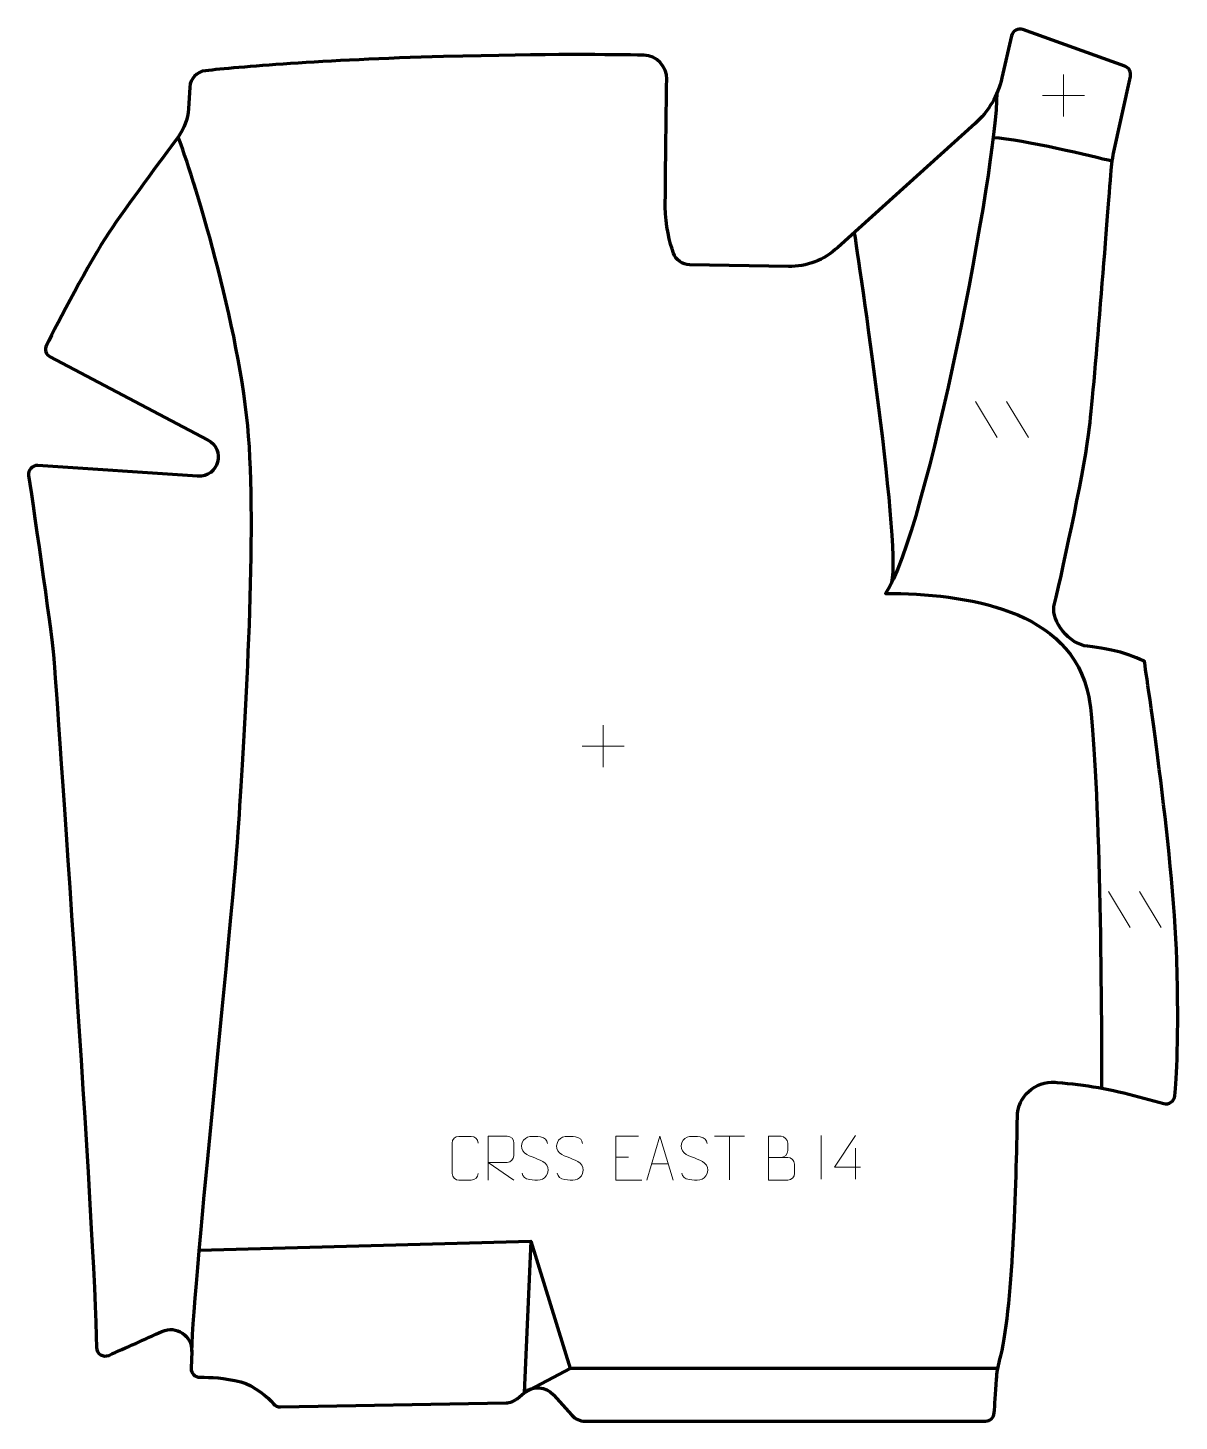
# Model space of a CAD drawing. Header units: millimetres. Extents: x -328 to 328, y -396 to 397.
import ezdxf

# ---------------------------------------------------------------- set-up
doc = ezdxf.new("R2010")
doc.units = ezdxf.units.MM
doc.header["$MEASUREMENT"] = 0
for name, color, linetype in [('layer 1', 7, 'Continuous'), ('layer 2', 7, 'Continuous'), ('layer 3', 7, 'Continuous')]:
    doc.layers.add(name, color=color, linetype=linetype)

msp = doc.modelspace()

# ---------------------------------------------------------------- linework, layer by layer
at = {"layer": 'layer 1', "color": 250, "lineweight": 9}
for points in [[(262.3945, 370.6308), (262.3945, 370.6308), (262.3945, 346.6529), (262.3945, 346.6529)], [(250.4056, 358.6418), (250.4056, 358.6418), (274.3835, 358.6418), (274.3835, 358.6418)], [(212.2818, 184.4516), (212.2818, 184.4516), (224.6461, 163.9073), (224.6461, 163.9073)], [(212.2818, 184.4516), (212.2818, 184.4516), (224.6461, 163.9073), (224.6461, 163.9073)], [(230.0117, 184.4516), (230.0117, 184.4516), (242.376, 163.9073), (242.376, 163.9073)], [(230.0117, 184.4516), (230.0117, 184.4516), (242.376, 163.9073), (242.376, 163.9073)], [(-0.001, 0.0005), (-0.001, 0.0005), (-0.001, -23.9774), (-0.001, -23.9774)], [(-11.9899, -11.9885), (-11.9899, -11.9885), (11.988, -11.9885), (11.988, -11.9885)], [(288.0594, -94.8029), (288.0594, -94.8029), (300.4237, -115.3472), (300.4237, -115.3472)], [(288.0594, -94.8029), (288.0594, -94.8029), (300.4237, -115.3472), (300.4237, -115.3472)], [(305.7893, -94.8029), (305.7893, -94.8029), (318.1536, -115.3472), (318.1536, -115.3472)], [(305.7893, -94.8029), (305.7893, -94.8029), (318.1536, -115.3472), (318.1536, -115.3472)], [(63.5676, -234.1061), (63.5676, -234.1061), (80.5548, -234.1061), (80.5548, -234.1061)], [(72.0614, -259.0361), (72.0614, -259.0361), (72.0614, -234.0826), (72.0614, -234.0826)], [(124.3334, -233.7502), (124.3334, -233.7502), (124.3334, -258.7243), (124.3334, -258.7243)], [(143.8001, -241.0596), (143.8001, -241.0596), (143.8001, -258.7243), (143.8001, -258.7243)], [(7.2767, -246.1281), (7.2767, -246.1281), (14.4448, -246.1281), (14.4448, -246.1281)], [(27.6356, -249.9527), (27.6356, -249.9527), (37.1313, -249.9527), (37.1313, -249.9527)]]:
    msp.add_open_spline(points, degree=3, dxfattribs=at)
for points, knots in [([(-71.2487, -255.3914), (-71.3885, -257.7148), (-73.0657, -259.1944), (-75.2134, -259.2052), (-75.2134, -259.2052), (-77.5453, -259.2048), (-79.8772, -259.2048), (-82.2087, -259.2052), (-82.2087, -259.2052), (-84.1337, -259.3106), (-86.1058, -257.4261), (-86.0946, -255.4088), (-86.0946, -255.4088), (-86.0942, -249.6387), (-86.0942, -243.869), (-86.0946, -238.0997), (-86.0946, -238.0997), (-86.0904, -235.9616), (-84.3437, -234.2424), (-82.1913, -234.2559), (-82.1913, -234.2559), (-79.8656, -234.2559), (-77.5395, -234.2559), (-75.2134, -234.2559), (-75.2134, -234.2559), (-73.2668, -234.2204), (-71.2754, -235.7119), (-71.2487, -238.1495)], [0, 0, 0, 0, 0.125, 0.125, 0.125, 0.125, 0.25, 0.25, 0.25, 0.25, 0.375, 0.375, 0.375, 0.375, 0.5, 0.5, 0.5, 0.5, 0.625, 0.625, 0.625, 0.625, 0.75, 0.75, 0.75, 0.75, 1, 1, 1, 1]), ([(-65.545, -259.2057), (-65.545, -259.2057), (-65.545, -234.2522), (-65.545, -234.2522), (-65.545, -234.2522), (-61.9502, -234.2522), (-58.3547, -234.2522), (-54.7595, -234.2522), (-54.7595, -234.2522), (-52.4342, -234.2899), (-50.8769, -235.7799), (-50.881, -238.1463), (-50.881, -238.1463), (-50.8814, -240.1818), (-50.8814, -243.2412), (-50.881, -245.2772), (-50.881, -245.2772), (-50.8875, -247.1527), (-52.6998, -249.0945), (-54.7093, -249.1136), (-54.7093, -249.1136), (-54.7093, -249.1136), (-65.545, -249.1136), (-65.545, -249.1136), (-65.545, -249.1136), (-65.545, -249.1136), (-50.8903, -259.2057), (-50.8903, -259.2057)], [0, 0, 0, 0, 0.125, 0.125, 0.125, 0.125, 0.25, 0.25, 0.25, 0.25, 0.375, 0.375, 0.375, 0.375, 0.5, 0.5, 0.5, 0.5, 0.625, 0.625, 0.625, 0.625, 0.75, 0.75, 0.75, 0.75, 1, 1, 1, 1]), ([(-38.9388, -246.5594), (-43.1871, -245.089), (-48.0952, -243.2932), (-46.0901, -237.7729), (-46.0901, -237.7729), (-44.5866, -233.633), (-39.373, -234.0215), (-35.7694, -234.6226), (-35.7694, -234.6226), (-32.9088, -235.0998), (-32.0441, -236.313), (-31.7335, -238.3971)], [0, 0, 0, 0, 0.25, 0.25, 0.25, 0.25, 0.5, 0.5, 0.5, 0.5, 1, 1, 1, 1]), ([(-18.9388, -246.5594), (-23.1871, -245.089), (-28.0952, -243.2932), (-26.0901, -237.7729), (-26.0901, -237.7729), (-24.5866, -233.633), (-19.373, -234.0215), (-15.7694, -234.6226), (-15.7694, -234.6226), (-12.9088, -235.0998), (-12.0441, -236.313), (-11.7335, -238.3971)], [0, 0, 0, 0, 0.25, 0.25, 0.25, 0.25, 0.5, 0.5, 0.5, 0.5, 1, 1, 1, 1]), ([(20.1506, -234.2484), (20.1506, -234.2484), (7.2767, -234.2484), (7.2767, -234.2484), (7.2767, -234.2484), (7.2767, -234.2484), (7.2767, -259.202), (7.2767, -259.202), (7.2767, -259.202), (7.2767, -259.202), (22.1425, -259.202), (22.1425, -259.202)], [0, 0, 0, 0, 0.25, 0.25, 0.25, 0.25, 0.5, 0.5, 0.5, 0.5, 1, 1, 1, 1]), ([(24.913, -259.2021), (24.913, -259.2021), (32.284, -234.2486), (32.284, -234.2486), (32.284, -234.2486), (32.284, -234.2486), (39.8539, -259.2021), (39.8539, -259.2021)], [0, 0, 0, 0, 0.33333333, 0.33333333, 0.33333333, 0.33333333, 1, 1, 1, 1]), ([(52.0612, -246.5594), (47.8129, -245.089), (42.9048, -243.2932), (44.9099, -237.7729), (44.9099, -237.7729), (46.4134, -233.633), (51.627, -234.0215), (55.2306, -234.6226), (55.2306, -234.6226), (58.0912, -235.0998), (58.9559, -236.313), (59.2665, -238.3971)], [0, 0, 0, 0, 0.25, 0.25, 0.25, 0.25, 0.5, 0.5, 0.5, 0.5, 1, 1, 1, 1]), ([(94.3334, -246.2373), (97.972, -246.2369), (101.5591, -246.2369), (105.1985, -246.2373), (105.1985, -246.2373), (107.1739, -246.2546), (109.0975, -247.9907), (109.0975, -250.0403), (109.0975, -250.0403), (109.0971, -251.1689), (109.0971, -254.2183), (109.0975, -255.3472), (109.0975, -255.3472), (109.1151, -257.2051), (107.573, -259.219), (105.2515, -259.2021), (105.2515, -259.2021), (101.6117, -259.2017), (97.9723, -259.2017), (94.3334, -259.2021), (94.3334, -259.2021), (94.3334, -250.8838), (94.3334, -242.566), (94.3334, -234.2485), (94.3334, -234.2485), (96.7071, -234.2485), (99.0812, -234.2485), (101.4554, -234.2485), (101.4554, -234.2485), (103.1362, -234.2309), (105.233, -236.1414), (105.2507, -238.1038), (105.2507, -238.1038), (105.2503, -240.1699), (105.2503, -240.3159), (105.2507, -242.3824), (105.2507, -242.3824), (105.268, -244.4485), (103.4135, -246.2546), (101.4035, -246.2373)], [0, 0, 0, 0, 0.09090909, 0.09090909, 0.09090909, 0.09090909, 0.18181818, 0.18181818, 0.18181818, 0.18181818, 0.27272727, 0.27272727, 0.27272727, 0.27272727, 0.36363636, 0.36363636, 0.36363636, 0.36363636, 0.45454545, 0.45454545, 0.45454545, 0.45454545, 0.54545455, 0.54545455, 0.54545455, 0.54545455, 0.63636364, 0.63636364, 0.63636364, 0.63636364, 0.72727273, 0.72727273, 0.72727273, 0.72727273, 0.81818182, 0.81818182, 0.81818182, 0.81818182, 1, 1, 1, 1]), ([(146.7442, -251.8207), (146.7442, -251.8207), (131.9225, -251.8207), (131.9225, -251.8207), (131.9225, -251.8207), (131.9225, -251.8207), (143.8001, -233.7502), (143.8001, -233.7502)], [0, 0, 0, 0, 0.33333333, 0.33333333, 0.33333333, 0.33333333, 1, 1, 1, 1]), ([(-38.9388, -246.5595), (-34.9202, -248.2062), (-29.8907, -250.0945), (-31.7247, -255.4548), (-31.7247, -255.4548), (-33.1845, -259.7212), (-38.0953, -259.4645), (-41.8214, -258.9098), (-41.8214, -258.9098), (-44.5714, -258.5), (-45.7923, -257.2865), (-46.1703, -255.1743)], [0, 0, 0, 0, 0.25, 0.25, 0.25, 0.25, 0.5, 0.5, 0.5, 0.5, 1, 1, 1, 1]), ([(-18.9388, -246.5595), (-14.9202, -248.2062), (-9.8907, -250.0945), (-11.7247, -255.4548), (-11.7247, -255.4548), (-13.1845, -259.7212), (-18.0953, -259.4645), (-21.8214, -258.9098), (-21.8214, -258.9098), (-24.5714, -258.5), (-25.7923, -257.2865), (-26.1703, -255.1743)], [0, 0, 0, 0, 0.25, 0.25, 0.25, 0.25, 0.5, 0.5, 0.5, 0.5, 1, 1, 1, 1]), ([(52.0612, -246.5595), (56.0798, -248.2062), (61.1093, -250.0945), (59.2753, -255.4548), (59.2753, -255.4548), (57.8155, -259.7212), (52.9047, -259.4645), (49.1786, -258.9098), (49.1786, -258.9098), (46.4286, -258.5), (45.2077, -257.2865), (44.8297, -255.1743)], [0, 0, 0, 0, 0.25, 0.25, 0.25, 0.25, 0.5, 0.5, 0.5, 0.5, 1, 1, 1, 1])]:
    msp.add_open_spline(points, degree=3, knots=knots, dxfattribs=at)
at = {"layer": 'layer 2', "color": 12, "lineweight": 200}
msp.add_open_spline([(-281.8271, -359.0221), (-285.1111, -360.4646), (-288.8026, -358.083), (-288.8364, -354.4924), (-288.8364, -354.4924), (-289.4136, -293.0792), (-312.2835, 23.273), (-312.8504, 35.1951), (-312.8504, 35.1951), (-313.3587, 45.8776), (-324.2335, 120.132), (-327.4815, 142.1478), (-327.4815, 142.1478), (-327.9472, 145.3052), (-325.3818, 148.0847), (-322.2008, 147.8713), (-322.2008, 147.8713), (-322.2008, 147.8713), (-231.1767, 141.7721), (-231.1767, 141.7721), (-231.1767, 141.7721), (-219.1925, 140.9687), (-214.7796, 157.2332), (-225.5227, 162.6114), (-225.5227, 162.6114), (-225.5227, 162.6114), (-315.2066, 209.7509), (-315.2066, 209.7509), (-315.2066, 209.7509), (-317.6284, 211.0238), (-318.5802, 214.0072), (-317.3409, 216.4488), (-317.3409, 216.4488), (-311.0734, 228.7981), (-292.9925, 263.9196), (-281.7731, 280.5249), (-281.7731, 280.5249), (-271.5736, 295.6206), (-251.8315, 322.2472), (-242.3238, 334.9811), (-242.3238, 334.9811), (-238.8164, 339.6787), (-236.7597, 345.2998), (-236.407, 351.1538), (-236.407, 351.1538), (-236.407, 351.1538), (-235.6644, 363.4626), (-235.6644, 363.4626), (-235.6644, 363.4626), (-235.3694, 368.3535), (-231.5834, 372.3106), (-226.7155, 372.8172), (-226.7155, 372.8172), (-208.42, 374.7225), (-161.0342, 379.0197), (-90.9288, 380.8549), (-90.9288, 380.8549), (-30.6631, 382.4321), (5.4888, 382.0497), (23.1351, 381.6055), (23.1351, 381.6055), (30.5067, 381.4204), (36.3533, 375.329), (36.2492, 367.9464), (36.2492, 367.9464), (35.9593, 347.3667), (35.4389, 308.5898), (35.4389, 295.325), (35.4389, 295.325), (35.4389, 284.4594), (37.9849, 274.9157), (40.0684, 268.9252), (40.0684, 268.9252), (41.4457, 264.9646), (45.1491, 262.2919), (49.3373, 262.2203), (49.3373, 262.2203), (49.3373, 262.2203), (105.5817, 261.2593), (105.5817, 261.2593), (105.5817, 261.2593), (116.0246, 261.0808), (126.1229, 264.9988), (133.7186, 272.176), (133.7186, 272.176), (133.7186, 272.176), (212.0017, 342.6646), (212.0017, 342.6646), (212.0017, 342.6646), (219.6771, 349.5758), (225.028, 358.6958), (227.3193, 368.7733), (227.3193, 368.7733), (227.3193, 368.7733), (232.738, 392.6034), (232.738, 392.6034), (232.738, 392.6034), (233.404, 395.5318), (236.4771, 397.2181), (239.3007, 396.2046), (239.3007, 396.2046), (239.3007, 396.2046), (297.3782, 375.3593), (297.3782, 375.3593), (297.3782, 375.3593), (299.7453, 374.5098), (301.1137, 372.0326), (300.5743, 369.5737), (300.5743, 369.5737), (300.5743, 369.5737), (290.795, 324.9678), (290.795, 324.9678), (290.795, 324.9678), (290.2997, 322.7097), (289.9614, 320.4212), (289.7829, 318.1162), (289.7829, 318.1162), (288.2123, 297.9038), (280.1781, 195.0461), (277.3097, 169.7738), (277.3097, 169.7738), (274.8752, 148.3256), (263.278, 94.2513), (257.0028, 67.5912), (257.0028, 67.5912), (255.3708, 59.4305), (265.8252, 45.8706), (276.1511, 44.934), (276.1511, 44.934), (291.7933, 42.8576), (295.1775, 41.9272), (308.5245, 36.4711), (308.5245, 36.4711), (308.5245, 36.4711), (325.0882, -70.6817), (326.9992, -133.8251), (326.9992, -133.8251), (328.3468, -178.3534), (326.8432, -201.4783), (325.8396, -211.2436), (325.8396, -211.2436), (325.5238, -214.3187), (322.5252, -216.3712), (319.5467, -215.5552), (319.5467, -215.5552), (319.5467, -215.5552), (305.3446, -211.6651), (305.3446, -211.6651), (305.3446, -211.6651), (290.1459, -207.5017), (274.5877, -204.7867), (258.8785, -203.5555), (258.8785, -203.5555), (258.8785, -203.5555), (257.6649, -203.4606), (257.6649, -203.4606), (257.6649, -203.4606), (246.1513, -202.5585), (236.2658, -211.578), (236.1042, -223.1392), (236.1042, -223.1392), (235.5881, -259.9968), (233.6101, -334.2617), (226.0253, -361.9551), (226.0253, -361.9551), (225.0767, -365.4197), (224.4781, -368.9683), (224.2519, -372.5536), (224.2519, -372.5536), (223.7316, -380.7934), (223.2603, -387.6221), (222.9608, -391.8505), (222.9608, -391.8505), (222.7748, -394.471), (220.5975, -396.4994), (217.9735, -396.4994), (217.9735, -396.4994), (217.9735, -396.4994), (-10.3907, -396.4994), (-10.3907, -396.4994), (-10.3907, -396.4994), (-13.2288, -396.4994), (-15.9332, -395.2922), (-17.8297, -393.178), (-17.8297, -393.178), (-17.8297, -393.178), (-28.3612, -381.4408), (-28.3612, -381.4408), (-28.3612, -381.4408), (-32.6976, -376.6077), (-40.0858, -376.1011), (-45.0395, -380.2981), (-45.0395, -380.2981), (-45.0395, -380.2981), (-49.0978, -383.7363), (-49.0978, -383.7363), (-49.0978, -383.7363), (-50.8564, -385.2261), (-53.0751, -386.0621), (-55.3783, -386.1038), (-55.3783, -386.1038), (-55.3783, -386.1038), (-183.9972, -388.4102), (-183.9972, -388.4102), (-183.9972, -388.4102), (-185.4828, -388.4367), (-186.9126, -387.8084), (-187.8736, -386.6739), (-187.8736, -386.6739), (-191.0062, -382.9771), (-198.8675, -376.178), (-206.5168, -374.1672), (-206.5168, -374.1672), (-216.1663, -371.6304), (-223.6724, -371.5566), (-229.8926, -371.527), (-229.8926, -371.527), (-232.7137, -371.5136), (-234.9616, -369.1673), (-234.8625, -366.3447), (-234.8625, -366.3447), (-234.8625, -366.3447), (-234.5252, -356.7781), (-234.5252, -356.7781), (-234.5252, -356.7781), (-234.2109, -347.8634), (-243.3644, -341.7268), (-251.4769, -345.4137), (-251.4769, -345.4137), (-260.7275, -349.6184), (-272.1229, -354.7591), (-281.8271, -359.0221)], degree=3, knots=[0, 0, 0, 0, 0.01694915, 0.01694915, 0.01694915, 0.01694915, 0.03389831, 0.03389831, 0.03389831, 0.03389831, 0.05084746, 0.05084746, 0.05084746, 0.05084746, 0.06779661, 0.06779661, 0.06779661, 0.06779661, 0.08474576, 0.08474576, 0.08474576, 0.08474576, 0.10169492, 0.10169492, 0.10169492, 0.10169492, 0.11864407, 0.11864407, 0.11864407, 0.11864407, 0.13559322, 0.13559322, 0.13559322, 0.13559322, 0.15254237, 0.15254237, 0.15254237, 0.15254237, 0.16949153, 0.16949153, 0.16949153, 0.16949153, 0.18644068, 0.18644068, 0.18644068, 0.18644068, 0.20338983, 0.20338983, 0.20338983, 0.20338983, 0.22033898, 0.22033898, 0.22033898, 0.22033898, 0.23728814, 0.23728814, 0.23728814, 0.23728814, 0.25423729, 0.25423729, 0.25423729, 0.25423729, 0.27118644, 0.27118644, 0.27118644, 0.27118644, 0.28813559, 0.28813559, 0.28813559, 0.28813559, 0.30508475, 0.30508475, 0.30508475, 0.30508475, 0.3220339, 0.3220339, 0.3220339, 0.3220339, 0.33898305, 0.33898305, 0.33898305, 0.33898305, 0.3559322, 0.3559322, 0.3559322, 0.3559322, 0.37288136, 0.37288136, 0.37288136, 0.37288136, 0.38983051, 0.38983051, 0.38983051, 0.38983051, 0.40677966, 0.40677966, 0.40677966, 0.40677966, 0.42372881, 0.42372881, 0.42372881, 0.42372881, 0.44067797, 0.44067797, 0.44067797, 0.44067797, 0.45762712, 0.45762712, 0.45762712, 0.45762712, 0.47457627, 0.47457627, 0.47457627, 0.47457627, 0.49152542, 0.49152542, 0.49152542, 0.49152542, 0.50847458, 0.50847458, 0.50847458, 0.50847458, 0.52542373, 0.52542373, 0.52542373, 0.52542373, 0.54237288, 0.54237288, 0.54237288, 0.54237288, 0.55932203, 0.55932203, 0.55932203, 0.55932203, 0.57627119, 0.57627119, 0.57627119, 0.57627119, 0.59322034, 0.59322034, 0.59322034, 0.59322034, 0.61016949, 0.61016949, 0.61016949, 0.61016949, 0.62711864, 0.62711864, 0.62711864, 0.62711864, 0.6440678, 0.6440678, 0.6440678, 0.6440678, 0.66101695, 0.66101695, 0.66101695, 0.66101695, 0.6779661, 0.6779661, 0.6779661, 0.6779661, 0.69491525, 0.69491525, 0.69491525, 0.69491525, 0.71186441, 0.71186441, 0.71186441, 0.71186441, 0.72881356, 0.72881356, 0.72881356, 0.72881356, 0.74576271, 0.74576271, 0.74576271, 0.74576271, 0.76271186, 0.76271186, 0.76271186, 0.76271186, 0.77966102, 0.77966102, 0.77966102, 0.77966102, 0.79661017, 0.79661017, 0.79661017, 0.79661017, 0.81355932, 0.81355932, 0.81355932, 0.81355932, 0.83050847, 0.83050847, 0.83050847, 0.83050847, 0.84745763, 0.84745763, 0.84745763, 0.84745763, 0.86440678, 0.86440678, 0.86440678, 0.86440678, 0.88135593, 0.88135593, 0.88135593, 0.88135593, 0.89830508, 0.89830508, 0.89830508, 0.89830508, 0.91525424, 0.91525424, 0.91525424, 0.91525424, 0.93220339, 0.93220339, 0.93220339, 0.93220339, 0.94915254, 0.94915254, 0.94915254, 0.94915254, 0.96610169, 0.96610169, 0.96610169, 0.96610169, 1, 1, 1, 1], dxfattribs=at)
at = {"layer": 'layer 3', "color": 142, "lineweight": 200}
for points, knots in [([(224.339, 359.7413), (224.8805, 321.5118), (184.34, 109.0147), (160.9695, 75.0186), (160.9695, 75.0186), (206.2796, 75.0186), (267.1091, 66.311), (276.7692, 16.1943), (276.7692, 16.1943), (282.0157, -11.0247), (284.4312, -132.9874), (283.9881, -206.815)], [0, 0, 0, 0, 0.25, 0.25, 0.25, 0.25, 0.5, 0.5, 0.5, 0.5, 1, 1, 1, 1]), ([(-234.5251, -356.778), (-233.3637, -316.0455), (-210.6533, -104.8228), (-207.6649, -55.7566), (-207.6649, -55.7566), (-204.6769, -6.6906), (-197.3095, 102.3722), (-202.091, 164.6022), (-202.091, 164.6022), (-206.8719, 226.8322), (-234.5498, 315.8384), (-242.3236, 334.9812)], [0, 0, 0, 0, 0.25, 0.25, 0.25, 0.25, 0.5, 0.5, 0.5, 0.5, 1, 1, 1, 1]), ([(-230.2334, -299.1781), (-230.2334, -299.1781), (-41.2559, -294.0135), (-41.2559, -294.0135), (-41.2559, -294.0135), (-41.2559, -294.0135), (-18.8394, -366.5304), (-18.8394, -366.5304)], [0, 0, 0, 0, 0.33333333, 0.33333333, 0.33333333, 0.33333333, 1, 1, 1, 1]), ([(224.9905, -366.5304), (224.9905, -366.5304), (-18.8392, -366.5304), (-18.8392, -366.5304), (-18.8392, -366.5304), (-18.8392, -366.5304), (-45.0393, -380.2979), (-45.0393, -380.2979)], [0, 0, 0, 0, 0.33333333, 0.33333333, 0.33333333, 0.33333333, 1, 1, 1, 1])]:
    msp.add_open_spline(points, degree=3, knots=knots, dxfattribs=at)
for points in [[(222.3633, 334.8365), (239.374, 333.6788), (279.6068, 324.0817), (290.1437, 321.3783)], [(143.1078, 280.6306), (143.1078, 280.6306), (170.0886, 104.708), (164.4039, 81.0225)], [(-41.2559, -294.0136), (-41.2559, -294.0136), (-45.0394, -380.298), (-45.0394, -380.298)]]:
    msp.add_open_spline(points, degree=3, dxfattribs=at)

doc.saveas('drawing.dxf')
